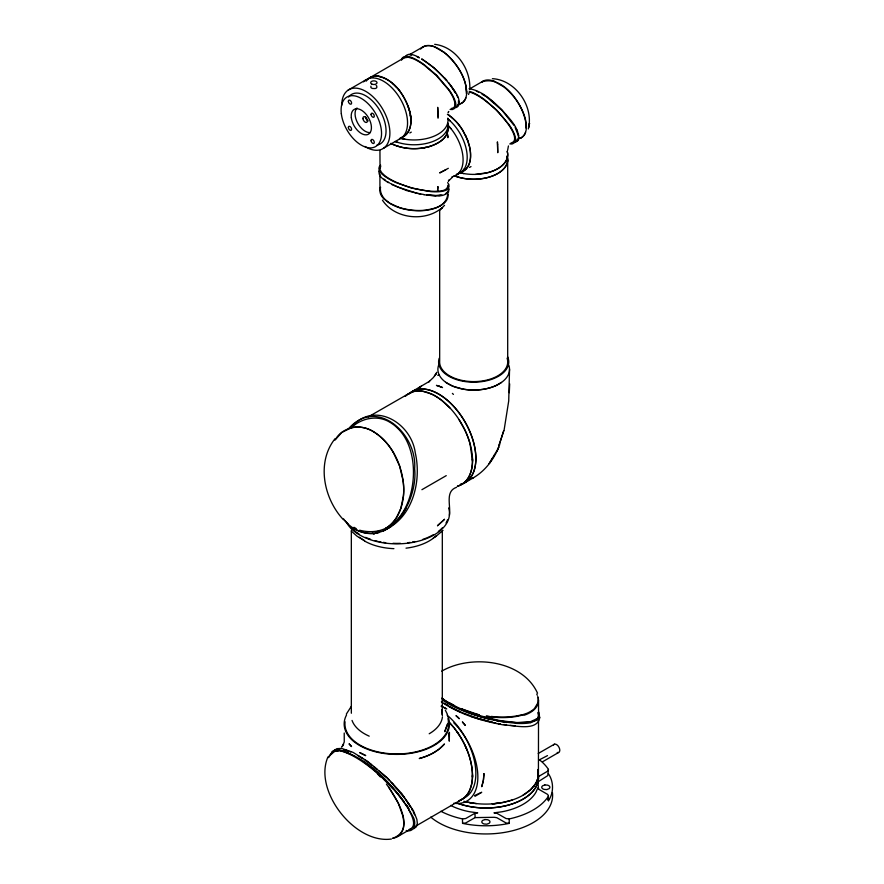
<?xml version="1.0" encoding="UTF-8"?>
<svg xmlns="http://www.w3.org/2000/svg" width="884" height="884" viewBox="0 0 884 884"><rect width="100%" height="100%" fill="white"/><g stroke="black" fill="none" stroke-linecap="round" stroke-linejoin="round"><path stroke-width="1.33" d="M447.834 185.231C447.89 191.64 438.552 191.176 434.132 191.353C421.127 190.878 408.331 187.496 396.43 182.347A31.283 9.26 17.3 0 1 384.783 175.629L381.479 172.413L380.032 169.629L379.943 150.512M442.32 530.975L442.309 715.289L441.613 709.808M538.511 720.283L538.422 775.71C537.251 783.854 531.162 790.097 524.499 794.362A52.587 30.365 0 0 1 463.89 801.302M447.89 135.97L447.879 137.672L447.735 134.478M504.035 430.497L508.72 400.916L509.538 369.357M449.392 515.284C450.973 505.283 444.84 491.316 456.608 487.283M472.52 774.704L472.487 777.213A52.642 30.387 60 0 1 458.73 800.981M440.895 811.28A66.819 38.587 0 0 0 462.487 818.916L462.553 823.369C477.879 826.584 493.88 826.584 509.195 823.369L509.261 818.904A66.819 38.576 0 0 0 548.389 796.318L547.782 794.506L539.24 789.545L537.815 787.92L536.069 792.02A52.664 30.41 0 0 1 501.814 811.799L493.946 812.86L496.664 813.158L506.09 818.551L509.261 818.904M538.478 788.76L537.947 781.898L547.771 775.599L548.434 769.389A66.797 38.564 0 0 0 539.096 759.566M457.348 486.255A52.576 30.354 60 0 0 472.454 460.431L472.487 458.752A52.642 30.387 60 0 0 446.188 404.165A52.642 30.387 60 0 0 405.303 396.198M449.437 733.179L449.293 741.168L449.061 736.273M443.934 52.211A34.255 17.326 53.7 0 1 466.023 86.312L466.553 93.837C466.774 78.621 457.636 64.786 446.895 54.731C440.398 49.239 430.121 41.913 421.767 47.78M494.2 81.317L503.637 86.765A34.255 17.326 53.7 0 1 525.737 120.788L526.267 128.313C526.599 108.577 504.079 74.101 481.813 81.947M398.938 90.102C408.518 102.036 418.939 127.053 402.242 137.318M452.299 117.848L448.542 114.975L452.299 117.848A34.178 19.713 60 0 1 462.851 130.5L467.349 139.683L469.415 146.236A34.343 19.824 60 0 1 470.564 155.297C470.829 161.96 468.166 169.894 461.205 172.082M509.294 392.706L509.67 383.855M538.234 770.97L537.914 769.511L538.146 776.749M408.916 108.931L409.701 111.76A34.343 19.824 60 0 1 410.861 120.821L410.728 123.749A33.957 19.603 60 0 1 400.817 137.683M469.813 88.765C470.653 68.621 455.448 46.642 434.652 44.333M465.559 135.429C469.172 143.285 471.769 152.181 470.045 160.866A33.957 19.603 60 0 1 460.663 172.115M458.52 103.494L458.464 100.688M538.312 697.487L538.257 702.227L534.444 708.559A54.775 24.818 11.8 0 1 526.544 713.443L521.251 715.211M538.544 699.896L538.544 715.244L537.682 717.985M469.095 88.72C482.189 90.709 492.366 100.798 501.637 109.517C508.698 118.113 520.101 127.893 518.322 140.026L515.394 141.794M539.649 717.421L538.842 712.15M519.007 137.252L518.367 139.97M401.546 60.167C401.933 54.93 408.684 56.035 411.977 57.637A32.321 9.569 42.7 0 1 424.221 64.709L436.818 75.449L449.525 90.411A41.835 12.376 42.7 0 1 455.658 102.953C457.028 106.577 454.044 110.588 450.078 109.428M379.932 168.435L380.761 166.49M380.396 187.739C378.683 213.762 446.652 220.503 447.757 193.508M468.619 94.477L469.194 92.444M528.323 128.953C534.069 106.632 515.737 79.88 492.388 78.676M537.958 778.329L538.466 776.572L547.693 771.168L548.434 769.389M447.37 724.073L444.74 731.654L448.409 722.372M343.611 744.173L342.296 746.405L344.263 742.007L344.219 733.024M448.111 112.843L448.718 111.461L448.376 112.146M499.725 444.564C494.675 458.542 485.272 471.282 472.111 478.509M536.599 781.644L537.295 779.986M379.424 170.336C377.114 175.982 384.374 180.049 388.319 182.645M508.433 145.937L507.604 150.402M412.353 391.402L429.58 381.247L428.806 381.866L433.447 377.468L436.795 372.297M379.137 171.518L379.634 170.557M346.329 714.106L351.335 706.316M539.516 717.267L537.472 719.93L530.731 722.559M328.605 757.212L332.627 752.516L330.903 753.842A54.93 22.641 51.4 0 0 328.45 757.632M370.904 86.168L370.904 87.483A3.171 1.669 4.2 0 0 372.628 88.488L375.059 88.566A3.171 1.989 4.8 0 0 376.783 87.571L376.783 86.08A3.171 1.978 -4.5 0 0 376.087 85.472M547.671 798.871L548.445 800.738C553.892 792.705 553.881 781.688 548.378 773.677M406.474 507.902L401.303 516.19L395.247 523.085M491.206 460.288L492.454 458.166M493.703 456.045L496.2 451.801M327.986 756.87C313.08 790.639 354.904 844.275 391.413 839.026M449.138 179.772L448.298 181.22L452.166 177.463M494.09 455.348L489.15 463.636L490.587 461.349M331.202 753.256C337.08 745.521 348.495 753.356 355.07 756.494M434.74 375.844L436.331 373.413L435.856 374.12M332.119 753.687C336.782 747.477 345.754 752.638 351.246 755.002C363.379 761.334 374.175 769.986 383.965 779.467C395.336 790.197 405.314 802.661 412.784 816.374C416.585 822.01 415.027 832.938 406.187 830.518M405.347 56.499C408.496 51.99 414.972 55.471 418.806 57.195M334.959 440.144L341.732 432.508L351.302 427.757A51.957 35.327 71 0 1 373.457 431.646C392.33 443.315 402.618 465.713 403.69 487.382A53.604 38.089 71 0 1 402.784 500.731C400.883 511.648 395.391 522.632 385.623 528.455L388.761 526.312A54.93 39.106 71.2 0 0 396.651 517.361L400.784 508.565L403.435 496.001A54.775 38.94 71 0 0 403.159 481.051L399.579 465.912L393.015 451.834M534.809 784.738L530.301 789.931L523.052 795.158M460.233 171.264L457.592 174.281L454.254 176.181M464.398 168.855L461.768 171.861L456.52 174.303M444.564 205.309C428.618 222.481 395.258 220.005 382.441 200.149M467.26 479.459L464.885 482.134M335.809 438.784C343.71 426.265 361.434 423.69 373.457 431.668M335.124 438.608C316.107 462.376 323.765 498.841 343.5 519.814M341.699 747.091L342.439 746.206M366.053 81.195L369.004 78.212L403.955 57.88L408.176 57.239L412.607 58.488A31.271 9.26 42.7 0 1 424.243 65.206L436.243 75.394L448.542 89.715A40.366 11.945 42.7 0 1 453.525 98.411L454.73 102.047L454.696 106.08A37.426 11.072 42.7 0 1 453.459 107.782L451.249 108.544M447.448 192.049L445.647 193.607M377.402 773.798L380.396 776.97M334.086 750.726L336.815 748.671L341.677 748.416L352.948 752.328L367.523 761.279L387.048 777.666L401.844 793.677L413.447 810.772L416.872 819.38L417.336 823.391L416.419 826.706L413.69 828.761M537.87 718.073L535.671 720.029M443.017 530.356L434.508 537.616M534.245 785.732L533.859 786.108A52.642 30.399 0 0 0 538.378 775.312L538.257 770.539M403.181 58.631L403.955 57.88M348.097 429.182C376.86 396.109 417.37 434.066 414.64 468.697C418.077 499.615 391.336 548.014 355.036 529.173M351.777 426.585C374.849 400.54 411.48 423.193 415.303 452.973C421.79 481.349 412.662 518.466 383.612 530.4M332.03 751.61L334.892 749.952M380.706 165.209C376.374 168.159 380.706 173.452 383.733 175.496A32.321 9.569 17.3 0 0 395.977 182.568L411.579 188.104L430.884 191.64A41.835 12.376 17.3 0 0 444.818 190.668C448.652 190.049 450.619 185.463 447.624 182.601M433.304 538.069L436.088 535.77M351.6 427.513C361.567 417.977 377.711 414.751 389.8 422.209A47.703 36.83 88.7 0 1 397.248 427.889C429.072 457.393 412.729 543.848 359.644 530.212M535.593 719.83L536.997 718.736L530.19 721.808L518.135 722.648M517.748 140.887L515.792 141.993M393.015 838.165C416.883 829.369 395.601 796.628 386.407 784.13M516.422 140.534L517.262 139.915M391.137 526.521L383.391 530.997M367.843 79.019C379.302 70.643 393.159 82.179 400.01 91.395M441.735 671.155C470.841 654.171 522.521 659.718 537.538 693.222M391.966 144.026C407.17 150.733 426.198 150.589 440.365 141.363A33.957 19.603 0 0 0 447.879 128.003M501.504 382.429L496.322 385.424A35.857 20.708 0 0 1 462.807 389.071L452.763 386.186L445.68 382.308M428.884 146.7C437.646 144.313 449.094 137.893 447.879 127.23M474.995 796.318L481.725 792.274L474.653 795.534M497.758 168.689C502.521 165.949 507.062 161.584 507.681 155.849A34.045 19.647 0 0 0 507.272 151.628M409.822 132.965L411.292 132.114M469.526 167.441L470.995 166.579M465.017 482.62L473.515 477.692M415.347 826.341L463.304 798.55M542.544 761.787L558.566 752.516M410.099 54.322L423.082 46.819M348.163 90.102L365.821 79.914M469.459 88.997L482.797 81.295M383.468 148.302L401.126 138.103M448.321 168.314L439.668 172.921L445.746 169.794M421.911 489.692L446.254 475.636M397.701 836.562L410.762 829.015M368.219 416.928L407.27 394.474M433.514 752.848L439.182 749.102L444.486 743.974C438.011 751.499 428.685 755.953 419.248 758.538A52.764 30.465 0 0 0 433.492 752.836M538.234 753.477L554.445 744.173M450.663 805.423A52.664 30.41 0 0 0 469.945 811.799L477.714 812.849L475.039 813.203L465.669 818.551L462.487 818.904M509.195 823.369L506.046 822.96L496.808 817.689L494.255 817.302L475.062 817.612L465.713 822.96L462.553 823.369M437.956 375.346L439.271 374.617L438.276 375.136M538.964 760.041L547.483 755.621M440.287 205.939L435.58 207.961M459.116 800.76L462.94 798.705A52.72 30.432 60 0 0 470.023 789.39L471.559 784.395A52.653 30.399 60 0 0 472.454 775.511A52.576 30.354 60 0 0 449.823 722.935M445.193 194.281L448.519 192.005L448.984 188.767M519.626 138.457L521.173 137.782M456.254 107.019C464.332 100.677 452.674 88.975 448.851 82.864M532.223 721.565L534.135 720.869M370.54 77.195L374.838 76.123L379.037 76.355M512.145 800.053L502.499 802.539L492.178 803.876M457.592 486.178C469.172 483.04 473.117 469.481 472.487 458.752L472.52 461.315M409.148 829.524C417.767 826.662 411.745 815.236 408.861 810.009M429.458 146.479C416.806 149.971 402.629 149.418 390.838 143.341M379.369 532.422C366.053 536.477 351.39 529.914 343.533 518.875M423.69 147.871L425.723 147.407M510.963 143.02C518.223 141.296 512.963 131.727 510.609 127.826C503.703 116.81 494.377 107.417 483.957 99.682A31.283 9.26 42.7 0 0 472.321 92.964L469.945 92.157M392.64 838.22C399.248 837.789 403.712 831.413 403.69 825.115A53.604 24.332 48.2 0 0 402.784 815.81L398.33 803.191L388.772 787.246M441.934 194.9L435.624 195.508L427.027 194.966M529.969 722.084C499.206 724.814 467.481 714.836 441.68 698.393M498.786 803.169L492.885 803.821M454.685 107.693C458 107.959 459.912 104.367 458.962 101.472M438.818 195.585L440.696 195.353M475.526 174.424L488.355 172.524A33.979 19.614 0 0 0 507.549 152.888L507.151 151.208M373.678 76.19L374.739 76.135M435.856 195.64L427.116 195.154M336.859 749.709C367.854 756.605 391.557 783.556 408.817 808.882M509.781 143.893C513.748 145.053 516.742 141.053 515.361 137.429A41.835 12.376 42.7 0 0 509.228 124.876L496.532 109.925L483.935 99.185A32.321 9.569 42.7 0 0 471.68 92.113L469.205 91.273M410.077 55.084L411.557 55.162M515.46 722.515L499.162 720.449L478.133 715.255M515.891 723.2C492.178 721.278 468.774 714.36 447.868 703.001M476.388 803.589L469.835 802.606L473.515 803.202M376.982 76.079C394.253 78.853 405.391 96.002 409.701 111.76M424.022 194.823C431.215 195.055 447.205 199.353 448.641 189.165M503.913 724.493L506.609 724.891M506.598 722.504L496.488 720.769M472.564 803.092L465.304 801.655M423.878 194.524L417.314 193.287M379.634 76.466L380.905 76.687M405.049 139.263L399.911 138.202M498.079 723.477L500.322 723.885M420.707 194.171L406.861 190.646L391.656 184.458M491.206 719.686C474.056 715.598 457.094 709.609 442.243 699.951M460.133 172.811L463.824 173.584M493.725 722.571L495.88 723.035M344.086 749.787L345.169 750.019M490.145 721.742L492.565 722.316M459.614 172.678L461.802 173.209M416.209 193.021L397.922 187.099M492.653 722.339L477.084 718.084L463.139 712.99M486.598 720.847L488.929 721.443M483.382 719.974L485.526 720.559M396.573 145.926L398.286 146.401M372.529 533.372L374.407 533.914L372.219 533.24M344.539 749.875L347.909 750.847M480.62 719.167L482.465 719.709M475.227 717.476L477.017 718.04M470.708 716.36L480.874 719.587M346.65 750.45L348.583 751.102M397.955 206.944L389.888 203.309L383.921 198.845M431.215 393.955L423.326 391.424A52.697 30.421 60 0 0 413.69 391.557L407.634 394.319A52.697 30.421 60 0 0 405.867 395.756M349.578 751.477L350.793 751.986M434.497 46.841L443.934 52.289M461.901 712.482L457.172 710.382M460.177 711.742L457.05 710.338M396.971 186.668L390.717 183.585M476.377 91.118L478.553 92.102M417.16 56.863L419.359 57.902M446.166 708.592L441.105 706.128L446.752 708.924M450.199 706.857L455.757 709.708M453.846 708.758L456.067 709.841M448.641 705.973L452.741 708.206M353.987 527.306L356.34 528.676M421.999 58.93L434.033 67.781L446.63 80.334M358.02 755.665L361.998 758.096M481.725 93.859L486.067 96.621M421.668 59.151C435.304 67.593 447.227 79.173 455.448 92.975M445.89 704.283L447.724 705.41M387.645 181.761L389.888 183.143M448.707 702.835L443.834 699.752M447.149 705.101L444.111 703.156M361.114 757.555L363.026 758.759M447.392 114.345L449.061 115.406M364.816 759.953L365.998 760.759M482.664 94.29L484.454 95.527M441.337 701.896C459.813 714.371 481.692 721.001 503.471 724.913C513.56 725.002 537.152 732.018 539.781 717.631M366.12 760.859L371.623 764.947M486.863 97.174L502.046 110.356L513.825 125.163M362.86 761.367C378.507 772.539 392.606 786.009 403.977 801.545M442.21 698.371L443.878 699.598L442 698.216M370.087 763.732L371.391 764.737M359.39 537.273L364.639 540.82L357.014 536.179L351.379 531.173M383.932 179.021L385.645 180.38M373.534 766.406L375.17 767.732M374.551 767.224L377.17 769.378M490.808 100.124L494.576 103.262M379.214 771.124L385.413 776.738M451.547 117.296L456.266 121.771A34.973 20.199 60 0 1 462.686 130.302L465.978 136.456M382.816 774.329L384.794 776.174M391.071 782.274L393.347 784.417M452.387 393.402L453.448 394.408M394.651 85.372L396.706 87.472M392.783 83.549L394.054 84.798M449.823 407.867L442.099 400.706A52.697 30.421 60 0 0 431.304 393.955M448.221 721.256L454.089 727.819M385.921 776.771L389.634 780.594M391.921 783.224L404.099 797.324M393.015 788.804L383.965 779.467M344.716 520.477L347.953 523.903M448.022 125.351L450.973 128.699M393.723 785.08L396.883 788.594M444.376 77.67L446.674 80.245M448.232 125.572L450.365 127.97M400.861 793.235L403.082 796.02M454.652 728.593C465.293 742.438 472.741 759.522 472.487 777.213L472.454 775.511M403.822 796.959L410.253 806.307M450.685 85.383L455.481 92.71M456.984 731.72L459.061 734.781M406.552 804.86L408.806 808.396M459.094 419.756L464.708 429.723A52.62 30.376 60 0 1 470.023 443.746L472.454 460.431M411.524 808.484L412.695 810.606A62.355 17.558 42 0 0 411.756 808.86M515.162 127.451L518.168 135.164M445.326 710.15L447.459 714.46M464.885 745.057L467.26 750.494M413.171 811.645L414.585 814.772M467.349 139.683L467.713 140.501M456.906 95.306L457.647 97.041M516.51 129.241L517.527 131.937M518.289 134.202L518.82 135.749M537.881 712.626L538.544 715.244M408.021 106.058L408.64 108.058M410.585 116.18L410.331 114.865L410.695 117.749M447.812 123.009L448 125.152M526.146 123.484L526.312 125.871M466.432 89.008L466.608 91.395M548.389 796.318L548.445 800.738M475.039 813.203L475.062 817.612M438.044 116.898L437.702 107.329L438.044 118.235M507.692 160.568L507.692 362.904M439.668 209.574L439.668 360.981A34.045 19.658 0 0 0 476.122 381.557A34.045 19.658 0 0 0 507.096 358.175M379.921 174.17L379.921 190.535M351.335 530.477L351.346 713.244M552.423 792.539A66.731 38.531 0 0 1 507.924 831.789A66.731 38.531 0 0 1 430.74 817.125M538.356 775.113A52.664 30.41 0 0 1 512.831 803.744A52.664 30.41 0 0 1 457.072 803.081M553.517 744.969A4.674 2.696 60 0 1 559.086 747.455A4.674 2.696 60 0 1 557.24 752.494M409.27 393.789A52.576 30.354 60 0 1 465.448 422.662A52.664 30.41 60 0 1 460.575 484.432M460.321 484.41A52.576 30.354 60 0 0 465.448 422.662A52.664 30.41 60 0 0 409.447 393.502M448.63 507.957A52.664 30.41 0 0 1 409.436 542.964A52.664 30.41 0 0 1 346.55 522.488M373.446 431.724A51.957 35.227 70.9 0 1 392.949 451.901M407.027 801.324A62.355 17.558 42 0 1 410.717 807.037M448.089 715.985A52.576 30.354 60 0 1 474.973 763.699A52.576 30.354 60 0 1 462.465 798.804M447.105 714.946A52.664 30.41 0 0 1 396.828 754.395A52.664 30.41 0 0 1 346.55 714.946M433.271 538.257A45.725 26.398 0 0 1 406.021 548.168M393.91 548.655A45.725 26.398 0 0 1 364.539 541.008M448.718 724.051A51.891 29.957 0 0 1 394.861 753.93A51.891 29.957 0 0 1 345.08 721.786M447.912 718.736A51.891 29.957 0 0 1 448.431 720.847M442.453 716.802A45.725 26.398 0 0 1 429.204 733.764M369.214 736.162A45.725 26.398 0 0 1 352.042 720.427M447.503 519.869A51.891 29.957 0 0 1 446.022 522.963M442.32 527.858A51.891 29.957 0 0 1 438.298 531.45M433.436 534.676A51.891 29.957 0 0 1 427.834 537.461M426.641 537.969A51.891 29.957 0 0 1 422.883 539.351M414.861 541.538A51.891 29.957 0 0 1 412.519 542.002M410.143 542.4A51.891 29.957 0 0 1 407.745 542.732M400.419 543.328A51.891 29.957 0 0 1 393.015 543.317M385.689 542.699A51.891 29.957 0 0 1 383.291 542.367M380.916 541.958A51.891 29.957 0 0 1 378.584 541.494M377.446 541.229A51.891 29.957 0 0 1 375.17 540.665M370.573 539.284A51.891 29.957 0 0 1 365.644 537.384M359.026 533.969A51.891 29.957 0 0 1 356.119 532.024M355.224 531.339A51.891 29.957 0 0 1 351.235 527.748M454.089 175.684A34.045 19.658 0 0 0 492.2 176.104A34.045 19.658 0 0 0 507.096 155.838L507.714 159.628A34.023 19.636 0 0 1 457.647 176.922A34.575 19.967 0 0 1 454.774 175.938M497.736 168.678A34.001 19.603 0 0 1 461.835 173.176M448.177 119.241A33.957 19.603 60 0 1 466.675 151.275A33.957 19.603 60 0 1 457.293 174.06M525.549 132.324A34.156 16.807 53.9 0 1 518.024 138.7M526.411 125.926A34.542 17.183 54.2 0 1 523.847 135.495M481.46 82.289A34.156 16.918 54.7 0 1 494.178 81.206M523.715 135.606A34.421 17.05 54.8 0 1 521.184 137.782M507.56 356.705A35.073 20.244 0 0 1 474.995 382.175A35.073 20.244 0 0 1 439.215 358.186M508.83 365.313A35.813 20.675 0 0 1 472.653 390.032A35.813 20.675 0 0 1 439.061 364.12M447.89 118.953A34.575 19.967 60 0 1 450.177 120.953M450.343 127.904A34.012 19.636 60 0 1 451.989 176.767M448 124.114A34.023 19.636 0 0 1 431.038 142.147A34.023 19.636 0 0 1 395.502 141.606M447.912 194.016A34.255 16.962 5.2 0 1 440.11 205.85M383.866 198.856A34.288 16.995 5.4 0 1 380.595 187.264M427.094 209.972A34.2 17.36 6.3 0 1 397.888 207M435.481 207.895A34.542 17.326 6.1 0 1 426.961 209.806M447.79 118.136A34.001 19.625 0 0 1 438.044 134.224A34.001 19.625 0 0 1 404.11 139.097A34.266 19.713 0.1 0 1 401.004 138.401M397.933 142.457A34.575 19.967 0 0 1 395.071 141.462M363.578 81.858A34.045 19.658 60 0 1 399.402 97.362A34.045 19.658 60 0 1 399.402 139.053M465.846 97.859A34.156 16.807 53.9 0 1 458.31 104.235M466.697 91.45A34.542 17.183 54.2 0 1 464.133 101.019M420.618 49.073A34.156 16.918 54.7 0 1 434.464 46.73M464.012 101.13A34.421 17.05 54.8 0 1 461.47 103.306L459.912 103.98A34.145 16.907 54.4 0 1 458.177 104.367M538.234 774.859A52.576 30.354 0 0 1 512.985 803.633A52.576 30.354 0 0 1 457.138 803.037M458.708 728.294A52.664 30.41 60 0 1 477.758 779.975A52.664 30.41 60 0 1 453.823 803.247M453.823 722.847A52.664 30.41 60 0 1 457.923 727.344M499.913 723.897A60.024 16.951 18.1 0 1 498.565 723.642M515.029 725.753A62.333 17.547 18 0 1 510.256 725.355M520.919 714.99A55.283 24.686 11.8 0 1 491.228 716.427M537.748 696.526A53.913 24.608 12.1 0 1 524.079 715.266M536.743 694.051A53.913 24.608 12.1 0 1 537.295 695.288M523.284 714.78A55.349 25.304 12.2 0 1 491.405 716.99M530.919 722.648A65.173 18.509 18.2 0 1 516.123 723.366M341.743 105.306A34.045 19.658 60 0 1 366.12 91.571A34.045 19.658 60 0 1 389.888 133.793A34.045 19.658 60 0 1 364.915 146.468M348.583 97.03A28.597 16.509 60 0 1 379.921 110.599A28.597 16.509 60 0 1 376.882 145.142M370.23 132.6A14.299 8.254 60 0 1 357.655 123.042A14.299 8.254 60 0 1 356.992 107.981M368.241 120.909A3.182 1.834 60 0 1 365.501 116.787M483.957 773.71L483.537 779.555L481.747 786.705L483.239 781.379L483.957 773.71M437.889 186.679L437.58 191.298L437.889 186.679M474.001 713.708L479.349 714.924L460.575 708.559L474.001 713.708M449.437 732.438L448.906 735.543L449.437 732.438M529.516 123.241L528.908 126.909L529.516 123.241M503.692 430.884L499.084 445.182L503.692 430.884M497.128 450.729L496.797 451.514L498.698 447.182L497.128 450.729M338.13 750.737L335.787 751.278L338.13 750.737M444.475 519.361L437.536 525.693L444.475 519.361M442.486 207.652L439.613 210.027L442.486 207.652M420.198 386.971L418.441 388.021L421.436 386.242L420.198 386.971M544.864 784.937L542.61 785.799A4.088 2.354 0 0 0 544.036 789.39L546.743 789.589L548.997 788.738A4.088 2.354 0 0 0 547.572 785.136L544.864 784.937M484.94 819.534L482.686 820.396A4.088 2.354 0 0 0 484.101 823.987L486.819 824.186L489.073 823.336A4.088 2.354 0 0 0 487.648 819.733L484.94 819.534M380.507 530.82L377.402 531.649L380.507 530.82M491.327 716.802L486.211 716.162L491.36 716.814M439.337 386.264L436.442 385.38L442.53 387.557L439.337 386.264M365.611 755.544L359.865 752.693L365.611 755.544M452.022 704.393L448.74 702.647L454.553 705.775L452.022 704.393M457.923 717.366L455.989 715.609L459.326 718.725L457.923 717.366M351.489 746.505L349.18 743.974L351.489 746.505M462.818 722.438L462.376 721.93L465.338 725.421L462.818 722.438M497.593 144.435L497.416 141.882L497.758 152.711L497.593 144.435M371.844 84.113A3.182 1.834 0 0 0 376.982 82.974A3.182 1.834 0 0 0 372.705 80.974A3.182 1.834 0 0 0 371.844 84.113M341.323 113.727A28.597 16.509 60 0 0 373.932 147.33A28.597 16.509 60 0 0 368.716 104.323A28.597 16.509 60 0 0 341.323 113.727M351.324 117.76A14.299 8.254 60 0 0 367.622 134.567A14.299 8.254 60 0 0 365.015 113.064A14.299 8.254 60 0 0 351.324 117.76M371.081 114.6A2.265 1.315 60 0 0 373.678 117.274A2.265 1.315 60 0 0 373.258 113.859A2.265 1.315 60 0 0 371.081 114.6M348.384 101.494A2.265 1.315 60 0 0 350.97 104.168A2.265 1.315 60 0 0 350.561 100.754A2.265 1.315 60 0 0 348.384 101.494M348.384 127.705A2.265 1.315 60 0 0 350.97 130.379A2.265 1.315 60 0 0 350.561 126.965A2.265 1.315 60 0 0 348.384 127.705M371.081 140.81A2.265 1.315 60 0 0 373.678 143.484A2.265 1.315 60 0 0 373.258 140.07A2.265 1.315 60 0 0 371.081 140.81M362.948 118.677A3.182 1.834 60 0 0 366.573 122.412A3.182 1.834 60 0 0 365.998 117.627A3.182 1.834 60 0 0 362.948 118.677"/></g></svg>
